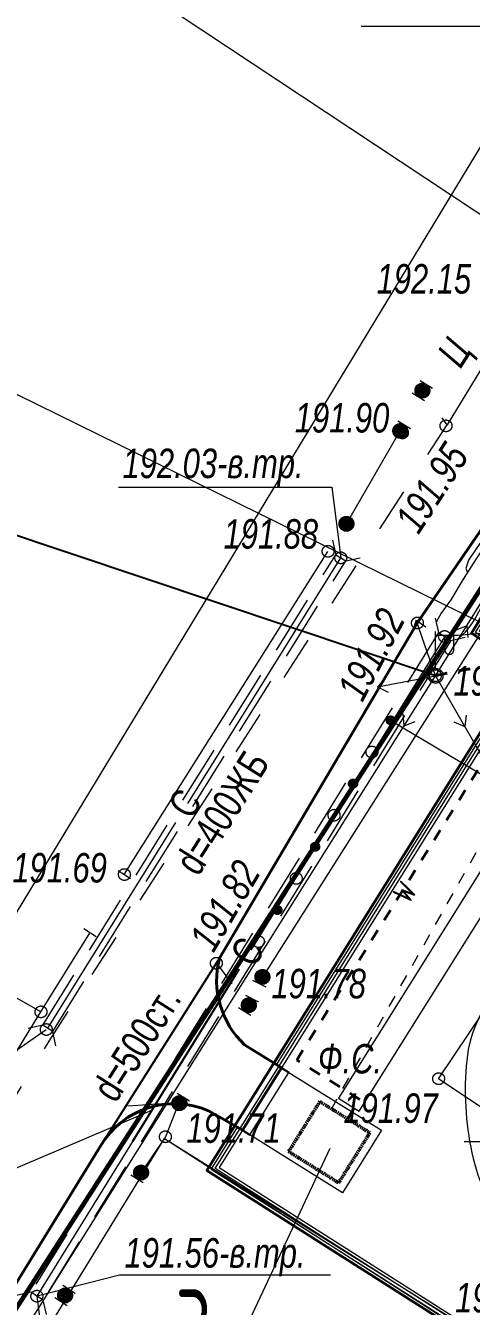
# Model space of a CAD drawing. Header units: millimetres. Extents: x -38151500 to -28914887, y -20564105 to -20349562.
# Drawn here: x -33931357 to -33916236, y -20512892 to -20469422 of the extents above; entities that cross this region are included whole.
import ezdxf
from ezdxf.xclip import XClip

# ---------------------------------------------------------------- set-up
doc = ezdxf.new("R2010")
doc.units = ezdxf.units.MM
doc.header["$MEASUREMENT"] = 0
doc.header["$XCLIPFRAME"] = 0
for name, pattern in [('NCAD_ISO03W100', [800, 400, -400]), ('ГОСТ 2.303 4', [70, 50, -20, 0, 0]), ('Новофедоровское_снт 28_07$0$l049', [3000, 2000, -1000]), ('Новофедоровское_снт 28_07$0$l189_2', [3000, 1500, -1500])]:
    doc.linetypes.add(name, pattern=pattern)
doc.layers.add('!!! ПОДОСНОВА', color=7, linetype='Continuous')
for name, color, linetype, lineweight in [('Новый_0-Жирная_Ном._пера__7', 7, 'Continuous', 25), ('Новый_0-Тонкая_Ном._пера__7', 7, 'Continuous', 25), ('Новый_0_Ном._пера__7', 7, 'Continuous', 25), ('Новый_ГП_Граница участка_Ном._пера__1', 1, 'Continuous', 40), ('Новый_ГП_Дороги_проезды_Ном._пера__251', 250, 'Continuous', 40), ('Новый_ГП_Здание сооружение_Ном._пера__22', 22, 'Continuous', 50), ('Новый_ГП_Ограждение_Ном._пера__152', 152, 'Continuous', 18), ('Новый_ГП_Сети_Г_ газопровод_Ном._пера__6', 6, 'Continuous', 60), ('Новый_ГП_Сети_канализация К1 бытовая_Ном._пера__16', 16, 'Continuous', 20), ('Новый_ГП_Сети_координаты_Ном._пера__250', 7, 'Continuous', 20), ('Новый_ГП_Сети_текст_Ном._пера__7', 7, 'Continuous', 25), ('Новый_ГП_Сети_электроснабжение_Ном._пера__1', 1, 'Continuous', 40), ('Новый_ГП_Текст_Ном._пера__250', 7, 'Continuous', 20), ('Новый_ГП_Тротуар_Дорожки_Ном._пера__24', 26, 'Continuous', 13), ('Чертеж_1_Новофедоровское_снт 28_07$0$tp_Дороги_Ном._пера__253', 252, 'Continuous', 18), ('Чертеж_1_Новофедоровское_снт 28_07$0$tp_отметки_новые_Ном._пера__253', 252, 'Continuous', 18), ('Чертеж_1_Новофедоровское_снт 28_07$0$tp_растительность_Ном._пера__253', 252, 'Continuous', 18), ('Чертеж_1_Новофедоровское_снт 28_07$0$tp_трубы под дорогой_Ном._пера__253', 252, 'Continuous', 18), ('Чертеж_1_Новофедоровское_снт 28_07$0$U_ТЕКСТ_БЕЛЫЙ_Ном._пера__253', 252, 'Continuous', 18), ('Чертеж_1_Новый_ГП_Топография_Ном._пера__253', 252, 'Continuous', 18), ('Чертеж_1_Новый_Новофедоровское_снт 28_07$0$SETKA_Ном._пера__253', 252, 'Continuous', 18), ('Чертеж_1_Новый_Новофедоровское_снт 28_07$0$tp_Дороги_Ном._пера__253', 252, 'Continuous', 18), ('Чертеж_1_Новый_Новофедоровское_снт 28_07$0$tp_Здания_Ном._пера__253', 252, 'Continuous', 18), ('Чертеж_1_Новый_Новофедоровское_снт 28_07$0$tp_канавы_Ном._пера__253', 252, 'Continuous', 18), ('Чертеж_1_Новый_Новофедоровское_снт 28_07$0$tp_Контур растит_Ном._пера__253', 252, 'Continuous', 18), ('Чертеж_1_Новый_Новофедоровское_снт 28_07$0$tp_ЛЭП нн_Ном._пера__253', 252, 'Continuous', 18), ('Чертеж_1_Новый_Новофедоровское_снт 28_07$0$tp_ЛЭП нн_Ном._пера__7', 7, 'Continuous', 18), ('Чертеж_1_Новый_Новофедоровское_снт 28_07$0$tp_Ограждения ДЕР_Ном._пера__253', 252, 'Continuous', 18), ('Чертеж_1_Новый_Новофедоровское_снт 28_07$0$tp_Ограждения мет_Ном._пера__253', 252, 'Continuous', 18), ('Чертеж_1_Новый_Новофедоровское_снт 28_07$0$tp_Ограждения рабица_Ном._пера__253', 252, 'Continuous', 18), ('Чертеж_1_Новый_Новофедоровское_снт 28_07$0$tp_Ограждения_Ном._пера__253', 252, 'Continuous', 18), ('Чертеж_1_Новый_Новофедоровское_снт 28_07$0$tp_Ограждения_Ном._пера__7', 7, 'Continuous', 18), ('Чертеж_1_Новый_Новофедоровское_снт 28_07$0$tp_отметки_новые_Ном._пера__253', 252, 'Continuous', 18), ('Чертеж_1_Новый_Новофедоровское_снт 28_07$0$tp_отметки_новые_Ном._пера__7', 7, 'Continuous', 18), ('Чертеж_1_Новый_Новофедоровское_снт 28_07$0$tp_растительность полоса кустов_Ном._пера__253', 252, 'Continuous', 18), ('Чертеж_1_Новый_Новофедоровское_снт 28_07$0$tp_рельеф_Ном._пера__253', 252, 'Continuous', 18), ('Чертеж_1_Новый_Новофедоровское_снт 28_07$0$tp_трубы под дорогой_Ном._пера__253', 252, 'Continuous', 18), ('Чертеж_1_Новый_Новофедоровское_снт 28_07$0$U_Водосток_Ном._пера__253', 252, 'Continuous', 18), ('Чертеж_1_Новый_Новофедоровское_снт 28_07$0$U_Газопровод_Ном._пера__253', 252, 'Continuous', 18)]:
    doc.layers.add(name, color=color, linetype=linetype, lineweight=lineweight)
doc.styles.add('РЎР“Р•РќР•Р\xa0РР\xa0_РЎРўРР›Р¬_1', font='arial.ttf', dxfattribs={"width": 0.75})
doc.styles.add('РЎР“Р•РќР•Р\xa0РР\xa0_РЎРўРР›Р¬_3', font='arial.ttf', dxfattribs={"width": 0.749999})
doc.styles.add('РЎР“Р•РќР•Р\xa0РР\xa0_РЎРўРР›Р¬_6', font='', dxfattribs={"width": 0.8})
doc.styles.get('РЎР“Р•РќР•Р\xa0РР\xa0_РЎРўРР›Р¬_6').set_extended_font_data('GOST_type_A')
doc.linetypes.add('lm334', pattern='A,0,[8,РіРµРЅРїРїР»Р°РЅ 2025_06_18 dima РІР°СЂРёР°РЅС‚ 21.Shx,S=3.769841,R=0,X=0,Y=0],-675,0', length=675)
doc.linetypes.add('МЕЖА', pattern='A,0,[7,РіРµРЅРїРїР»Р°РЅ 2025_06_18 dima РІР°СЂРёР°РЅС‚ 21.Shx,S=39.68254,R=0,X=0,Y=1.38778e-17],-5480,0', length=5480)
doc.linetypes.add('Новофедоровское_снт 28_07$0$l474_2o', pattern='A,0,[3,РіРµРЅРїРїР»Р°РЅ 2025_06_18 dima РІР°СЂРёР°РЅС‚ 21.Shx,S=31.746032,R=0,X=0,Y=0],-5000,0', length=5000)
doc.linetypes.add('Новофедоровское_снт 28_07$0$lm334', pattern='A,0,[4,РіРµРЅРїРїР»Р°РЅ 2025_06_18 dima РІР°СЂРёР°РЅС‚ 21.Shx,S=79.365079,R=0,X=0,Y=0],-11000,0', length=11000)
doc.linetypes.add('Новофедоровское_снт 28_07$0$З ДЕРЕВ', pattern='A,0,[2,РіРµРЅРїРїР»Р°РЅ 2025_06_18 dima РІР°СЂРёР°РЅС‚ 21.Shx,S=19.84127,R=0,X=0,Y=0.2],-2500,0', length=2500)
doc.linetypes.add('Новофедоровское_снт 28_07$0$ЗАБОР_СЕТКА', pattern='A,0,[1,РіРµРЅРїРїР»Р°РЅ 2025_06_18 dima РІР°СЂРёР°РЅС‚ 21.Shx,S=39.68254,R=0,X=0,Y=2.77556e-17],-5000,0', length=5000)
doc.linetypes.add('Новофедоровское_снт 28_07$0$МЕЖА', pattern='A,0,[5,РіРµРЅРїРїР»Р°РЅ 2025_06_18 dima РІР°СЂРёР°РЅС‚ 21.Shx,S=46.746032,R=0,X=0,Y=6.93889e-18],-6500,0', length=6500)

# ---------------------------------------------------------------- blocks, each defined once
blk = doc.blocks.new('Чертеж_4_1', base_point=(4185024, -7296))
at = {"layer": 'Чертеж_1_Новый_ГП_Топография_Ном._пера__253', "color": 252, "linetype": 'Новофедоровское_снт 28_07$0$МЕЖА', "lineweight": 18, "flags": 128}
for points in [[(-33937176, -20524360), (-33937136, -20524296), (-33926649, -20507196), (-33900479, -20524004), (-33888918, -20507967), (-33879002, -20495163), (-33880756, -20487946), (-33882761, -20480799), (-33888254, -20482761), (-33891109, -20481924), (-33905380, -20473145), (-33895431, -20456936), (-33903040, -20452238), (-33944071, -20519982)], [(-33906206, -20473796), (-33886806, -20485776), (-33884336, -20481776), (-33879896, -20493826), (-33889626, -20507436), (-33888766, -20507996), (-33900126, -20523486), (-33900456, -20524026), (-33900726, -20523856), (-33925206, -20508276), (-33914526, -20491166), (-33916236, -20490046)]]:
    blk.add_lwpolyline(points, close=True, dxfattribs=at)
at = {"layer": 'Чертеж_1_Новый_Новофедоровское_снт 28_07$0$SETKA_Ном._пера__253', "color": 252, "linetype": 'Continuous', "lineweight": 18, "flags": 128}
blk.add_lwpolyline([(-33916476, -20507296), (-33913476, -20507296)], dxfattribs=at)
at = {"layer": 'Чертеж_1_Новый_Новофедоровское_снт 28_07$0$tp_Дороги_Ном._пера__253', "color": 252, "linetype": 'Новофедоровское_снт 28_07$0$l189_2', "lineweight": 18, "flags": 128}
for points in [[(-33907806, -20476222), (-33908674, -20476352), (-33909303, -20476906), (-33918067, -20489694), (-33924884, -20501242), (-33923952, -20502487)], [(-33943185, -20524654), (-33942417, -20523174), (-33930559, -20503895), (-33917055, -20482967), (-33917827, -20481881)], [(-33926391, -20505994), (-33927984, -20506102), (-33938657, -20523450), (-33940422, -20526073)]]:
    blk.add_lwpolyline(points, dxfattribs=at)
at = {"layer": 'Чертеж_1_Новый_Новофедоровское_снт 28_07$0$tp_Дороги_Ном._пера__253', "color": 252, "linetype": 'Continuous', "lineweight": 18, "flags": 128}
blk.add_lwpolyline([(-33914648, -20479010), (-33917055, -20482967)], dxfattribs=at)
at = {"layer": 'Чертеж_1_Новый_Новофедоровское_снт 28_07$0$tp_Здания_Ном._пера__253', "color": 252, "linetype": 'Continuous', "lineweight": 18, "flags": 128}
blk.add_lwpolyline([(-33912433, -20508465), (-33917350, -20505167), (-33913102, -20498834), (-33908185, -20502132)], close=True, dxfattribs=at)
at = {"layer": 'Чертеж_1_Новый_Новофедоровское_снт 28_07$0$tp_канавы_Ном._пера__253', "color": 252, "linetype": 'Continuous', "lineweight": 18, "flags": 128}
for points in [[(-33910452, -20479414), (-33910755, -20479668), (-33910825, -20479747), (-33910879, -20479840), (-33910981, -20480032), (-33912252, -20481904), (-33913532, -20483771), (-33914810, -20485640), (-33916074, -20487519), (-33916509, -20488209), (-33916930, -20488910), (-33917114, -20489159), (-33917256, -20489366), (-33917432, -20489664)], [(-33916311, -20489849), (-33916218, -20489726), (-33916133, -20489596), (-33915981, -20489323), (-33915838, -20489049), (-33915687, -20488790), (-33914214, -20486527), (-33912749, -20484259), (-33911244, -20481899), (-33910802, -20481256), (-33910586, -20480932), (-33910391, -20480594), (-33910320, -20480438), (-33910260, -20480279), (-33910143, -20479958), (-33910033, -20479685)], [(-33916685, -20490234), (-33916544, -20490115), (-33916450, -20490014), (-33916311, -20489849)], [(-33930972, -20512546), (-33930899, -20513161), (-33930904, -20513250), (-33930936, -20513333), (-33930988, -20513411), (-33931053, -20513486), (-33931200, -20513632), (-33931268, -20513707), (-33931323, -20513787), (-33931737, -20514524), (-33932414, -20515688), (-33933111, -20516844), (-33934537, -20519139), (-33935963, -20521431), (-33936660, -20522583), (-33937337, -20523743), (-33937350, -20523779), (-33937352, -20523820), (-33937328, -20523899), (-33937272, -20523979), (-33937199, -20524037), (-33935338, -20525023)]]:
    blk.add_lwpolyline(points, dxfattribs=at)
at = {"layer": 'Чертеж_1_Новый_Новофедоровское_снт 28_07$0$tp_Контур растит_Ном._пера__253', "color": 252, "linetype": 'Continuous', "lineweight": 18, "flags": 128}
blk.add_lwpolyline([(-33918968, -20493004), (-33912837, -20496651), (-33911619, -20497569), (-33911621, -20498493), (-33912034, -20499551)], dxfattribs=at)
at = {"layer": 'Чертеж_1_Новый_Новофедоровское_снт 28_07$0$tp_ЛЭП нн_Ном._пера__253', "color": 252, "linetype": 'Continuous', "lineweight": 18, "flags": 128}
for points in [[(-33939176, -20525995), (-33938064, -20524332), (-33917451, -20491490), (-33892414, -20451362), (-33891205, -20449768)], [(-33919415, -20491867), (-33917451, -20491490), (-33918113, -20489603)], [(-33918113, -20489603), (-33918235, -20489984)], [(-33918113, -20489603), (-33917780, -20489824)], [(-33916392, -20489793), (-33916766, -20489936)], [(-33916392, -20489793), (-33916356, -20490191)], [(-33919415, -20491867), (-33919147, -20491569)], [(-33917451, -20491490), (-33913162, -20498923)], [(-33919415, -20491867), (-33919056, -20492044)], [(-33918514, -20493184), (-33918549, -20492785)], [(-33916451, -20493222), (-33916402, -20492825)], [(-33918514, -20493184), (-33918140, -20493042)], [(-33916451, -20493222), (-33916820, -20493067)]]:
    blk.add_lwpolyline(points, dxfattribs=at)
at = {"layer": 'Чертеж_1_Новый_Новофедоровское_снт 28_07$0$tp_ЛЭП нн_Ном._пера__7', "color": 7, "linetype": 'Continuous', "lineweight": 18}
for p, q in [((-33917451, -20491240), (-33917451, -20489990)), ((-33917451, -20490115), (-33916701, -20490115)), ((-33917139, -20490606), (-33917139, -20490115)), ((-33916829, -20490606), (-33916829, -20490115))]:
    blk.add_line(p, q, dxfattribs=at)
for radius in [250, 50]:
    blk.add_circle((-33917451, -20491490), radius, dxfattribs=at)
blk.add_arc((-33916984, -20490606), 155, 180, 0, dxfattribs=at)
at = {"layer": 'Чертеж_1_Новый_Новофедоровское_снт 28_07$0$tp_Ограждения ДЕР_Ном._пера__253', "color": 252, "linetype": 'Новофедоровское_снт 28_07$0$З ДЕРЕВ', "lineweight": 18, "flags": 128}
for points in [[(-33920474, -20486328), (-33918773, -20483395)], [(-33928009, -20498235), (-33921101, -20487269)], [(-33939737, -20517424), (-33930841, -20502895), (-33929173, -20500204)], [(-33926184, -20506038), (-33926611, -20507141), (-33927441, -20508350)]]:
    blk.add_lwpolyline(points, dxfattribs=at)
at = {"layer": 'Чертеж_1_Новый_Новофедоровское_снт 28_07$0$tp_Ограждения мет_Ном._пера__253', "color": 252, "linetype": 'Новофедоровское_снт 28_07$0$l474_2o', "lineweight": 18, "flags": 128}
blk.add_lwpolyline([(-33930841, -20502895), (-33933128, -20501602)], dxfattribs=at)
at = {"layer": 'Чертеж_1_Новый_Новофедоровское_снт 28_07$0$tp_Ограждения рабица_Ном._пера__253', "color": 252, "linetype": 'Новофедоровское_снт 28_07$0$ЗАБОР_СЕТКА', "lineweight": 18, "flags": 128}
for points in [[(-33909860, -20480471), (-33923191, -20501499)], [(-33926649, -20507196), (-33916986, -20513241), (-33911918, -20516413), (-33908778, -20519049), (-33907773, -20518387)]]:
    blk.add_lwpolyline(points, dxfattribs=at)
at = {"layer": 'Чертеж_1_Новый_Новофедоровское_снт 28_07$0$tp_Ограждения_Ном._пера__253', "color": 252, "linetype": 'Continuous', "lineweight": 18, "flags": 128}
for points in [[(-33917978, -20481465), (-33917555, -20481731)], [(-33918247, -20481885), (-33917824, -20482151)], [(-33918727, -20482834), (-33918304, -20483100)], [(-33928220, -20498102), (-33927797, -20498368)], [(-33929384, -20500071), (-33928961, -20500337)], [(-33923661, -20501819), (-33923214, -20502043)], [(-33923901, -20502333), (-33923454, -20502557)], [(-33924135, -20502744), (-33923712, -20503010)], [(-33926222, -20505651), (-33925799, -20505917)], [(-33927790, -20508425), (-33927366, -20508691)], [(-33930098, -20512175), (-33929675, -20512441)], [(-33930367, -20512595), (-33929944, -20512861)]]:
    blk.add_lwpolyline(points, dxfattribs=at)
at = {"layer": 'Чертеж_1_Новый_Новофедоровское_снт 28_07$0$tp_Ограждения_Ном._пера__7', "color": 7, "linetype": 'Continuous', "lineweight": 18}
for p, q in [((-33918069, -20481628), (-33917728, -20481628)), ((-33918030, -20481598), (-33917767, -20481598)), ((-33917959, -20481568), (-33917839, -20481568)), ((-33918147, -20481808), (-33917648, -20481808)), ((-33918146, -20481838), (-33917651, -20481838)), ((-33918145, -20481778), (-33917651, -20481778)), ((-33918141, -20481868), (-33917655, -20481868)), ((-33918140, -20481748), (-33917657, -20481748)), ((-33918131, -20481898), (-33917664, -20481898)), ((-33918129, -20481718), (-33917666, -20481718)), ((-33918117, -20481928), (-33917679, -20481928)), ((-33918115, -20481688), (-33917680, -20481688)), ((-33918099, -20481958), (-33917698, -20481958)), ((-33918096, -20481658), (-33917701, -20481658)), ((-33918073, -20481988), (-33917724, -20481988)), ((-33918036, -20482018), (-33917761, -20482018)), ((-33917972, -20482048), (-33917822, -20482048)), ((-33918708, -20482937), (-33918588, -20482937)), ((-33918896, -20483177), (-33918397, -20483177)), ((-33918895, -20483207), (-33918400, -20483207)), ((-33918894, -20483147), (-33918400, -20483147)), ((-33918890, -20483237), (-33918404, -20483237)), ((-33918889, -20483117), (-33918406, -20483117)), ((-33918880, -20483267), (-33918413, -20483267)), ((-33918878, -20483087), (-33918415, -20483087)), ((-33918866, -20483297), (-33918428, -20483297)), ((-33918864, -20483057), (-33918429, -20483057)), ((-33918848, -20483327), (-33918447, -20483327)), ((-33918845, -20483027), (-33918450, -20483027)), ((-33918822, -20483357), (-33918473, -20483357)), ((-33918818, -20482997), (-33918477, -20482997)), ((-33918779, -20482967), (-33918516, -20482967)), ((-33918785, -20483387), (-33918510, -20483387)), ((-33918721, -20483417), (-33918571, -20483417)), ((-33920723, -20486328), (-33920224, -20486328)), ((-33920722, -20486358), (-33920227, -20486358)), ((-33920721, -20486298), (-33920227, -20486298)), ((-33920717, -20486388), (-33920231, -20486388)), ((-33920716, -20486268), (-33920233, -20486268)), ((-33920707, -20486418), (-33920240, -20486418)), ((-33920705, -20486238), (-33920242, -20486238)), ((-33920691, -20486208), (-33920256, -20486208)), ((-33920672, -20486178), (-33920277, -20486178)), ((-33920645, -20486148), (-33920304, -20486148)), ((-33920606, -20486118), (-33920343, -20486118)), ((-33920535, -20486088), (-33920415, -20486088)), ((-33920693, -20486448), (-33920255, -20486448)), ((-33920675, -20486478), (-33920274, -20486478)), ((-33920649, -20486508), (-33920300, -20486508)), ((-33920612, -20486538), (-33920337, -20486538)), ((-33920548, -20486568), (-33920398, -20486568)), ((-33923556, -20501618), (-33923093, -20501618)), ((-33923542, -20501588), (-33923107, -20501588)), ((-33923523, -20501558), (-33923128, -20501558)), ((-33923496, -20501528), (-33923155, -20501528)), ((-33923457, -20501498), (-33923194, -20501498)), ((-33923386, -20501468), (-33923266, -20501468)), ((-33923574, -20501708), (-33923075, -20501708)), ((-33923573, -20501738), (-33923078, -20501738)), ((-33923572, -20501678), (-33923078, -20501678)), ((-33923568, -20501768), (-33923082, -20501768)), ((-33923567, -20501648), (-33923084, -20501648)), ((-33923558, -20501798), (-33923091, -20501798)), ((-33923544, -20501828), (-33923106, -20501828)), ((-33923526, -20501858), (-33923125, -20501858)), ((-33923500, -20501888), (-33923151, -20501888)), ((-33923463, -20501918), (-33923188, -20501918)), ((-33923399, -20501948), (-33923249, -20501948)), ((-33923957, -20502487), (-33923616, -20502487)), ((-33923918, -20502457), (-33923655, -20502457)), ((-33923847, -20502427), (-33923727, -20502427)), ((-33924035, -20502667), (-33923536, -20502667)), ((-33924034, -20502697), (-33923539, -20502697)), ((-33924033, -20502637), (-33923539, -20502637)), ((-33924029, -20502727), (-33923543, -20502727)), ((-33924028, -20502607), (-33923545, -20502607)), ((-33924019, -20502757), (-33923552, -20502757)), ((-33924017, -20502577), (-33923554, -20502577)), ((-33924005, -20502787), (-33923567, -20502787)), ((-33924003, -20502547), (-33923568, -20502547)), ((-33923987, -20502817), (-33923586, -20502817)), ((-33923984, -20502517), (-33923589, -20502517)), ((-33923961, -20502847), (-33923612, -20502847)), ((-33923924, -20502877), (-33923649, -20502877)), ((-33923860, -20502907), (-33923710, -20502907)), ((-33926389, -20505964), (-33925895, -20505964)), ((-33926384, -20505934), (-33925901, -20505934)), ((-33926373, -20505904), (-33925910, -20505904)), ((-33926359, -20505874), (-33925924, -20505874)), ((-33926340, -20505844), (-33925945, -20505844)), ((-33926313, -20505814), (-33925972, -20505814)), ((-33926274, -20505784), (-33926011, -20505784)), ((-33926203, -20505754), (-33926083, -20505754)), ((-33926391, -20505994), (-33925892, -20505994)), ((-33926390, -20506024), (-33925895, -20506024)), ((-33926385, -20506054), (-33925899, -20506054)), ((-33926375, -20506084), (-33925908, -20506084)), ((-33926361, -20506114), (-33925923, -20506114)), ((-33926343, -20506144), (-33925942, -20506144)), ((-33926317, -20506174), (-33925968, -20506174)), ((-33926280, -20506204), (-33926005, -20506204)), ((-33926216, -20506234), (-33926066, -20506234)), ((-33927572, -20508138), (-33927309, -20508138)), ((-33927501, -20508108), (-33927381, -20508108)), ((-33927689, -20508348), (-33927190, -20508348)), ((-33927688, -20508378), (-33927193, -20508378)), ((-33927687, -20508318), (-33927193, -20508318)), ((-33927683, -20508408), (-33927197, -20508408)), ((-33927682, -20508288), (-33927199, -20508288)), ((-33927673, -20508438), (-33927206, -20508438)), ((-33927671, -20508258), (-33927208, -20508258)), ((-33927659, -20508468), (-33927221, -20508468)), ((-33927657, -20508228), (-33927222, -20508228)), ((-33927641, -20508498), (-33927240, -20508498)), ((-33927638, -20508198), (-33927243, -20508198)), ((-33927615, -20508528), (-33927266, -20508528)), ((-33927611, -20508168), (-33927270, -20508168)), ((-33927578, -20508558), (-33927303, -20508558)), ((-33927514, -20508588), (-33927364, -20508588)), ((-33930265, -20512488), (-33929771, -20512488)), ((-33930260, -20512458), (-33929777, -20512458)), ((-33930249, -20512428), (-33929786, -20512428)), ((-33930235, -20512398), (-33929800, -20512398)), ((-33930216, -20512368), (-33929821, -20512368)), ((-33930189, -20512338), (-33929848, -20512338)), ((-33930150, -20512308), (-33929887, -20512308)), ((-33930079, -20512278), (-33929959, -20512278)), ((-33930267, -20512518), (-33929768, -20512518)), ((-33930266, -20512548), (-33929771, -20512548)), ((-33930261, -20512578), (-33929775, -20512578)), ((-33930251, -20512608), (-33929784, -20512608)), ((-33930237, -20512638), (-33929799, -20512638)), ((-33930219, -20512668), (-33929818, -20512668)), ((-33930193, -20512698), (-33929844, -20512698)), ((-33930156, -20512728), (-33929881, -20512728)), ((-33930092, -20512758), (-33929942, -20512758))]:
    blk.add_line(p, q, dxfattribs=at)
for centre in [(-33917898, -20481810), (-33918647, -20483179), (-33920474, -20486330), (-33923325, -20501710), (-33923786, -20502669), (-33926142, -20505996), (-33927440, -20508350), (-33930018, -20512520)]:
    blk.add_circle(centre, 250, dxfattribs=at)
at = {"layer": 'Чертеж_1_Новый_Новофедоровское_снт 28_07$0$tp_отметки_новые_Ном._пера__253', "color": 252, "linetype": 'Continuous', "lineweight": 18, "flags": 128}
for points in [[(-33919971, -20469437), (-33912730, -20469437), (-33911754, -20473123)], [(-33928207, -20485088), (-33920966, -20485088), (-33920666, -20487486)], [(-33905049, -20489754), (-33912209, -20489754), (-33917139, -20490156)], [(-33940821, -20505517), (-33933580, -20505517), (-33930656, -20503496)], [(-33921010, -20511836), (-33928169, -20511836), (-33930971, -20512550)]]:
    blk.add_lwpolyline(points, dxfattribs=at)
at = {"layer": 'Чертеж_1_Новый_Новофедоровское_снт 28_07$0$tp_отметки_новые_Ном._пера__7', "color": 7, "linetype": 'Continuous', "lineweight": 18}
for centre in [(-33917096, -20483006), (-33918576, -20483246), (-33921096, -20487266), (-33920666, -20487486), (-33918066, -20489696), (-33917146, -20490156), (-33917456, -20491486), (-33928006, -20498236), (-33924886, -20501246), (-33923326, -20501706), (-33930836, -20502896), (-33930656, -20503496), (-33917346, -20505166), (-33926616, -20507136), (-33930976, -20512546)]:
    blk.add_circle(centre, 200, dxfattribs=at)
at = {"layer": 'Чертеж_1_Новый_Новофедоровское_снт 28_07$0$tp_растительность полоса кустов_Ном._пера__253', "color": 252, "linetype": 'Continuous', "lineweight": 18, "flags": 128}
for points in [[(-33919045, -20492876), (-33919117, -20492997)], [(-33918999, -20492857), (-33919112, -20493045)], [(-33918962, -20492854), (-33919097, -20493079)], [(-33918930, -20492859), (-33919078, -20493106)], [(-33918902, -20492870), (-33919055, -20493125)], [(-33918876, -20492886), (-33919029, -20493140)], [(-33918854, -20492907), (-33919000, -20493150)], [(-33918836, -20492934), (-33918967, -20493154)], [(-33918822, -20492970), (-33918928, -20493148)], [(-33918819, -20493024), (-33918880, -20493125)], [(-33920329, -20495021), (-33920401, -20495142)], [(-33920283, -20495003), (-33920395, -20495191)], [(-33920246, -20494999), (-33920381, -20495225)], [(-33920214, -20495004), (-33920362, -20495251)], [(-33920185, -20495015), (-33920338, -20495271)], [(-33920160, -20495031), (-33920312, -20495286)], [(-33920137, -20495052), (-33920283, -20495296)], [(-33920119, -20495080), (-33920250, -20495299)], [(-33920105, -20495115), (-33920212, -20495293)], [(-33920103, -20495170), (-33920163, -20495270)], [(-33921612, -20497166), (-33921685, -20497287)], [(-33921567, -20497148), (-33921679, -20497336)], [(-33921529, -20497145), (-33921664, -20497370)], [(-33921498, -20497150), (-33921645, -20497396)], [(-33921469, -20497160), (-33921622, -20497416)], [(-33921444, -20497176), (-33921596, -20497431)], [(-33921421, -20497197), (-33921567, -20497441)], [(-33921403, -20497225), (-33921534, -20497444)], [(-33921389, -20497261), (-33921496, -20497439)], [(-33921387, -20497315), (-33921447, -20497415)], [(-33922896, -20499311), (-33922968, -20499432)], [(-33922850, -20499293), (-33922963, -20499481)], [(-33922813, -20499290), (-33922948, -20499515)], [(-33922781, -20499295), (-33922929, -20499542)], [(-33922753, -20499306), (-33922906, -20499561)], [(-33922727, -20499321), (-33922880, -20499576)], [(-33922705, -20499342), (-33922851, -20499586)], [(-33922686, -20499370), (-33922818, -20499590)], [(-33922673, -20499406), (-33922779, -20499584)], [(-33922670, -20499460), (-33922730, -20499561)]]:
    blk.add_lwpolyline(points, dxfattribs=at)
at = {"layer": 'Чертеж_1_Новый_Новофедоровское_снт 28_07$0$tp_растительность полоса кустов_Ном._пера__253', "color": 252, "linetype": 'Continuous', "lineweight": 18}
for centre, radius in [((-33918968, -20493004), 150), ((-33919610, -20494076), 200), ((-33920252, -20495149), 150), ((-33920893, -20496222), 200), ((-33921535, -20497294), 150), ((-33922177, -20498367), 200), ((-33922819, -20499440), 150), ((-33923461, -20500512), 200)]:
    blk.add_circle(centre, radius, dxfattribs=at)
at = {"layer": 'Чертеж_1_Новый_Новофедоровское_снт 28_07$0$tp_рельеф_Ном._пера__253', "color": 252, "linetype": 'Continuous', "lineweight": 18, "flags": 128}
blk.add_lwpolyline([(-33915263, -20485602), (-33915263, -20485603), (-33915329, -20485913), (-33915430, -20486152), (-33915577, -20486443), (-33915787, -20486775), (-33916079, -20487176), (-33916331, -20487563), (-33916424, -20487852), (-33916371, -20487985)], dxfattribs=at)
at = {"layer": 'Чертеж_1_Новый_Новофедоровское_снт 28_07$0$tp_трубы под дорогой_Ном._пера__253', "color": 252, "linetype": 'Continuous', "lineweight": 18, "flags": 128}
for points in [[(-33920945, -20486891), (-33920836, -20487379), (-33920496, -20487591), (-33920008, -20487481)], [(-33917461, -20489534), (-33917351, -20490021), (-33916929, -20490289), (-33916441, -20490180)], [(-33930330, -20504048), (-33930439, -20503561), (-33930779, -20503349), (-33931267, -20503459)], [(-33930653, -20513170), (-33930762, -20512682), (-33931185, -20512414), (-33931672, -20512524)]]:
    blk.add_lwpolyline(points, dxfattribs=at)
at = {"layer": 'Чертеж_1_Новый_Новофедоровское_снт 28_07$0$tp_трубы под дорогой_Ном._пера__253', "color": 252, "linetype": 'Новофедоровское_снт 28_07$0$l049', "lineweight": 18, "flags": 128}
for points in [[(-33930779, -20503349), (-33920836, -20487379)], [(-33930439, -20503561), (-33920496, -20487591)], [(-33917351, -20490021), (-33931185, -20512414)], [(-33916929, -20490289), (-33930762, -20512682)]]:
    blk.add_lwpolyline(points, dxfattribs=at)
at = {"layer": 'Чертеж_1_Новый_Новофедоровское_снт 28_07$0$U_Водосток_Ном._пера__253', "color": 252, "linetype": 'Continuous', "lineweight": 18, "flags": 128}
for points in [[(-33925859, -20495826), (-33920666, -20487485)], [(-33917142, -20490158), (-33923715, -20500798)], [(-33930609, -20503455), (-33926259, -20496469)], [(-33924117, -20501449), (-33930972, -20512546)]]:
    blk.add_lwpolyline(points, dxfattribs=at)
at = {"layer": 'Чертеж_1_Новый_Новофедоровское_снт 28_07$0$U_Газопровод_Ном._пера__253', "color": 252, "linetype": 'Новофедоровское_снт 28_07$0$lm334', "lineweight": 18, "flags": 128}
blk.add_lwpolyline([(-33938494, -20523523), (-33916046, -20488740), (-33895495, -20456897), (-33887378, -20444319), (-33887659, -20444465), (-33885329, -20443258), (-33880098, -20444879)], dxfattribs=at)
at = {"layer": 'Чертеж_1_Новофедоровское_снт 28_07$0$tp_Дороги_Ном._пера__253', "color": 252, "linetype": 'Continuous', "lineweight": 18, "insert": (-33916359, -20481252), "char_height": 1000, "attachment_point": 7, "rotation": 57.3407, "style": 'РЎР“Р•РќР•Р\xa0РР\xa0_РЎРўРР›Р¬_1'}
blk.add_mtext('\\A1;{\\pql;\\fArial|b0|i1|c204|p0;\\W0.750000;Ц}', dxfattribs=at)
at = {"layer": 'Чертеж_1_Новофедоровское_снт 28_07$0$tp_отметки_новые_Ном._пера__253', "color": 252, "linetype": 'Continuous', "lineweight": 18, "char_height": 1000, "attachment_point": 7, "style": 'РЎР“Р•РќР•Р\xa0РР\xa0_РЎРўРР›Р¬_1'}
for s, insert in [('\\A1;{\\pql;\\fArial|b0|i1|c204|p0;\\W0.750000;192.15}', (-33919448, -20478530)), ('\\A1;{\\pql;\\fArial|b0|i1|c204|p0;\\W0.750000;191.90}', (-33922225, -20483246)), ('\\A1;{\\pql;\\fArial|b0|i1|c204|p0;\\W0.750000;192.03-в.тр.}', (-33928068, -20485081)), ('\\A1;{\\pql;\\fArial|b0|i1|c204|p0;\\W0.750000;191.88}', (-33924641, -20487188)), ('\\A1;{\\pql;\\fArial|b0|i1|c204|p0;\\W0.750000;191.95}', (-33916843, -20492177)), ('\\A1;{\\pql;\\fArial|b0|i1|c204|p0;\\W0.750000;191.69}', (-33931806, -20498519)), ('\\A1;{\\pql;\\fArial|b0|i1|c204|p0;\\W0.750000;191.78}', (-33923017, -20502451)), ('\\A1;{\\pql;\\fArial|b0|i1|c204|p0;\\W0.750000;191.97}', (-33920578, -20506677)), ('\\A1;{\\pql;\\fArial|b0|i1|c204|p0;\\W0.750000;191.71}', (-33925905, -20507355)), ('\\A1;{\\pql;\\fArial|b0|i1|c204|p0;\\W0.750000;191.56-в.тр.}', (-33928001, -20511878)), ('\\A1;{\\pql;\\fArial|b0|i1|c204|p0;\\W0.750000;191.82}', (-33916787, -20513111))]:
    blk.add_mtext(s, dxfattribs=dict(at, insert=insert))
for s, insert, rotation in [('\\A1;{\\pql;\\fArial|b0|i1|c204|p0;\\W0.750000;191.95}', (-33918018, -20486731), 57.1691), ('\\A1;{\\pql;\\fArial|b0|i1|c204|p0;\\W0.750000;191.92}', (-33919917, -20492419), 62.5765), ('\\A1;{\\pql;\\fArial|b0|i1|c204|p0;\\W0.750000;191.82}', (-33924972, -20500929), 59.4459)]:
    blk.add_mtext(s, dxfattribs=dict(at, insert=insert, rotation=rotation))
at = {"layer": 'Чертеж_1_Новофедоровское_снт 28_07$0$tp_растительность_Ном._пера__253', "color": 252, "linetype": 'Continuous', "lineweight": 18, "insert": (-33921438, -20505000), "char_height": 1000, "attachment_point": 7, "style": 'РЎР“Р•РќР•Р\xa0РР\xa0_РЎРўРР›Р¬_1'}
blk.add_mtext('\\A1;{\\pql;\\fArial|b0|i1|c204|p0;\\W0.750000;Ф.С.}', dxfattribs=at)
at = {"layer": 'Чертеж_1_Новофедоровское_снт 28_07$0$tp_трубы под дорогой_Ном._пера__253', "color": 252, "linetype": 'Continuous', "lineweight": 18, "char_height": 1000, "attachment_point": 7, "rotation": 57.6886, "style": 'РЎР“Р•РќР•Р\xa0РР\xa0_РЎРўРР›Р¬_3'}
for s, insert in [('\\A1;{\\pql;\\fArial|b0|i0|c204|p0;\\W0.749999;d=400ЖБ}', (-33925490, -20498339)), ('\\A1;{\\pql;\\fArial|b0|i0|c204|p0;\\W0.749999;d=500ст.}', (-33928291, -20506036))]:
    blk.add_mtext(s, dxfattribs=dict(at, insert=insert))
at = {"layer": 'Чертеж_1_Новофедоровское_снт 28_07$0$U_ТЕКСТ_БЕЛЫЙ_Ном._пера__253', "color": 252, "linetype": 'Continuous', "lineweight": 18, "char_height": 1000, "attachment_point": 7, "rotation": 57.6886, "style": 'РЎР“Р•РќР•Р\xa0РР\xa0_РЎРўРР›Р¬_3'}
for insert in [(-33925720, -20496415), (-33923608, -20501445)]:
    blk.add_mtext('\\A1;{\\pql;\\fArial|b0|i0|c204|p0;\\W0.749999;С}', dxfattribs=dict(at, insert=insert))

msp = doc.modelspace()

# ---------------------------------------------------------------- linework, layer by layer
at = {"layer": 'Новый_0-Жирная_Ном._пера__7', "color": 7, "linetype": 'Continuous', "lineweight": 25}
msp.add_line((-33927722.57, -20507285.77), (-33924116.87, -20501448.85), dxfattribs=at)
at = {"layer": 'Новый_0-Тонкая_Ном._пера__7', "color": 7, "linetype": 'Continuous', "lineweight": 25}
msp.add_lwpolyline([(-33924784.43, -20501073.26), (-33928804.13, -20507434.65, -0.38024235), (-33925157.84, -20506255.73), (-33924003.56, -20506916.11), (-33922678.75, -20504796.19), (-33923929.35, -20504017.6, -0.27176199)], format="xyb", close=True, dxfattribs=at)
at = {"layer": 'Новый_0_Ном._пера__7', "color": 7, "linetype": 'Continuous', "lineweight": 25}
for p, q in [((-33922678.75, -20504796.19), (-33922425.43, -20504954.42)), ((-33924003.56, -20506916.11), (-33923749.24, -20507074.96))]:
    msp.add_line(p, q, dxfattribs=at)
at = {"layer": 'Новый_ГП_Граница участка_Ном._пера__1', "color": 1, "linetype": 'МЕЖА', "lineweight": 40}
msp.add_lwpolyline([(-33906205.91, -20473795.8), (-33886805.91, -20485775.8), (-33884335.91, -20481775.8), (-33879895.91, -20493825.8), (-33889625.91, -20507435.8), (-33888765.91, -20507995.8), (-33900125.91, -20523485.8), (-33900455.91, -20524025.8), (-33900725.91, -20523855.8), (-33925205.91, -20508275.8), (-33914525.91, -20491165.8), (-33916235.91, -20490045.8)], close=True, dxfattribs=at)
at = {"layer": 'Новый_ГП_Дороги_проезды_Ном._пера__251', "color": 250, "linetype": 'Continuous', "lineweight": 40}
msp.add_lwpolyline([(-33911323.39, -20482086.82), (-33911425.9, -20482022.16, 0.37219081), (-33912915.35, -20482176.89), (-33918038.45, -20489652.27), (-33924784.47, -20501073.43, 0.27174644), (-33923929.35, -20504017.6), (-33922931.35, -20504631.81), (-33922679.87, -20504795.49), (-33924003.56, -20506916.11), (-33924173.16, -20506810.13), (-33925157.84, -20506255.73, 0.38024235), (-33928804.13, -20507434.65), (-33938643.48, -20523427.97)], format="xyb", dxfattribs=at)
at = {"layer": 'Новый_ГП_Здание сооружение_Ном._пера__22', "color": 22, "linetype": 'ГОСТ 2.303 4', "lineweight": 50}
msp.add_lwpolyline([(-33922435.11, -20507638.56), (-33921376.36, -20505941.79), (-33919679.79, -20507000.28), (-33920738.17, -20508697.05)], close=True, dxfattribs=at)
at = {"layer": 'Новый_ГП_Ограждение_Ном._пера__152', "color": 152, "linetype": 'Continuous', "lineweight": 18}
for points in [[(-33924003.56, -20506916.11), (-33924793.95, -20508182.38), (-33900553.39, -20523609.99), (-33900375.31, -20523318.57), (-33889195.39, -20508074.13), (-33890052.19, -20507516.22), (-33880232.32, -20493780.51), (-33884404.38, -20482457.67), (-33886708.28, -20486188.68), (-33906108.23, -20474208.71), (-33908442.42, -20477990.43), (-33908611.63, -20477883.78), (-33906173.35, -20473933.43), (-33886773.37, -20485913.42), (-33884358.74, -20482003.09), (-33880008.05, -20493810.7), (-33889768, -20507462.6), (-33888909.07, -20508021.91), (-33900209.04, -20523430.06), (-33900488.95, -20523888.08), (-33925068.59, -20508244.66), (-33924173.16, -20506810.13), (-33924003.69, -20506916.03)], [(-33922679.82, -20504795.4), (-33922849.48, -20504689.5), (-33914389.28, -20491135.75), (-33916099.69, -20490015.48), (-33913482.99, -20485776.07), (-33913313.34, -20485881.99), (-33915827.23, -20489954.85), (-33914116, -20491075.66), (-33922679.87, -20504795.49)]]:
    msp.add_lwpolyline(points, dxfattribs=at)
msp.add_lwpolyline([(-33906140.79, -20474071.07), (-33886740.82, -20486051.05), (-33884381.56, -20482230.38), (-33880120.18, -20493795.6), (-33889910.1, -20507489.41), (-33889052.23, -20508048.02), (-33900292.17, -20523374.32), (-33900521.17, -20523749.03), (-33924931.27, -20508213.52), (-33914252.64, -20491105.7), (-33915963.46, -20489985.17)], close=True, dxfattribs=at)
at = {"layer": 'Новый_ГП_Сети_Г_ газопровод_Ном._пера__6', "color": 6, "linetype": 'lm334', "lineweight": 60, "flags": 128}
msp.add_lwpolyline([(-33938493.66, -20523523.1), (-33916046, -20488740.48), (-33895495.03, -20456896.77), (-33887377.62, -20444318.86), (-33887659.31, -20444464.71), (-33885329.23, -20443258.23), (-33880098.07, -20444879.15)], dxfattribs=at)
at = {"layer": 'Новый_ГП_Сети_канализация К1 бытовая_Ном._пера__16', "color": 16, "linetype": 'NCAD_ISO03W100', "lineweight": 20}
msp.add_lwpolyline([(-33920984.25, -20506196.73), (-33912593.34, -20491318.59), (-33908582.85, -20490884.13)], dxfattribs=at)
at = {"layer": 'Новый_ГП_Сети_координаты_Ном._пера__250', "color": 7, "linetype": 'Continuous', "lineweight": 20}
msp.add_line((-33948400.64, -20473691.78), (-33912593.34, -20491318.59), dxfattribs=at)
at = {"layer": 'Новый_ГП_Сети_текст_Ном._пера__7', "color": 7, "linetype": 'Continuous', "lineweight": 25}
msp.add_line((-33917450.91, -20491489.8), (-33945716.16, -20482044.14), dxfattribs=at)
at = {"layer": 'Новый_ГП_Сети_электроснабжение_Ном._пера__1', "color": 1, "linetype": 'NCAD_ISO03W100', "lineweight": 40}
for points in [[(-33917451.92, -20491483.84), (-33913529.6, -20490697.08), (-33909789.47, -20489938.87), (-33902711.68, -20478619.09), (-33894885.05, -20483486.13), (-33895701.14, -20484792.15)], [(-33920435.88, -20506528.55), (-33920022.49, -20505866.66), (-33922160.4, -20504530.33), (-33913529.6, -20490697.08)]]:
    msp.add_lwpolyline(points, dxfattribs=at)
at = {"layer": 'Новый_ГП_Текст_Ном._пера__250', "color": 7, "linetype": 'Continuous', "lineweight": 20}
for p, q in [((-33909764.42, -20479928.69), (-33943210.88, -20457749.72)), ((-33927081.56, -20506248.09), (-33942714.13, -20512876.85)), ((-33921031.9, -20507533.19), (-33924766.58, -20515488.9))]:
    msp.add_line(p, q, dxfattribs=at)
at = {"layer": 'Новый_ГП_Тротуар_Дорожки_Ном._пера__24', "color": 26, "linetype": 'Continuous', "lineweight": 13}
for points in [[(-33914694.54, -20496154.75), (-33920741.24, -20505830.08), (-33920040.07, -20506269.89), (-33913982.84, -20496601.13)], [(-33923749.24, -20507074.96), (-33922425.43, -20504954.42), (-33919288.63, -20506914.79), (-33920613.24, -20509034.61)]]:
    msp.add_lwpolyline(points, close=True, dxfattribs=at)
msp.add_lwpolyline([(-33894199.22, -20509216.37, -0.32180124), (-33898155.45, -20511595.41, -0.01377077), (-33900642.13, -20511552.93, 0.25527026), (-33905727.91, -20513823.85, -0.34324386), (-33910591.45, -20514494.9, -0.17120311), (-33915361.92, -20507666.93, -0.07785365), (-33915572.1, -20504795.9, -0.26369996), (-33913705.75, -20501884.26, -0.00400279), (-33911674.11, -20501158.6, 0.31752829), (-33910259.69, -20499239.8, -0.01342512), (-33910319.83, -20498783.32), (-33911221.83, -20498219.62, 0.00869833), (-33911101.92, -20499278.51, -0.30621343), (-33911943.86, -20500363.06, 0.00411393), (-33914044.8, -20501113.88, 0.26660493), (-33916410.18, -20504738.16, 0.07801415), (-33916176.04, -20507874.55, 0.17230908), (-33911048.44, -20515200.77, 0.34890477), (-33905087.79, -20514370.09, -0.2585313), (-33900695.05, -20512391.41, 0.01365443), (-33898183.54, -20512435.74, 0.31986094), (-33893392.77, -20509467.48), (-33894196.13, -20508965.42)], format="xyb", close=True, dxfattribs=at)

# ---------------------------------------------------------------- block references
at = {"layer": '!!! ПОДОСНОВА', "color": 252, "linetype": 'Continuous', "lineweight": 40}
ref = msp.add_blockref('Чертеж_4_1', (4185024.09, -7295.8), dxfattribs=at)
XClip(ref).set_block_clipping_path([(-33971749.8431524113, -20426134.2498699203), (-33971749.8431524113, -20517391.6082299612), (-33949169.2735030428, -20517391.6082299612), (-33943776.1358186975, -20528511.4797440507), (-33858410.272188969, -20528511.4797440507), (-33858410.272188969, -20426017.5390227698)])

# ---------------------------------------------------------------- texts
at = {"layer": 'Новый_ГП_Сети_текст_Ном._пера__7', "color": 7, "linetype": 'Continuous', "lineweight": 25, "insert": (-33919189.77, -20498694.14), "char_height": 1000, "attachment_point": 1, "rotation": 55.014756, "style": 'РЎР“Р•РќР•Р\xa0РР\xa0_РЎРўРР›Р¬_6'}
msp.add_mtext('\\A1;{\\pql;\\fGOST_type_A|b0|i0|c0|p0;\\W0.800000;w}', dxfattribs=at)
at = {"layer": 'Новый_ГП_Текст_Ном._пера__250', "color": 7, "linetype": 'Continuous', "lineweight": 20, "insert": (-33925659.44, -20512321.32), "char_height": 2750, "attachment_point": 2, "style": 'РЎР“Р•РќР•Р\xa0РР\xa0_РЎРўРР›Р¬_6'}
msp.add_mtext('\\A1;{\\pqc;\\fGOST_type_A|b0|i0|c0|p0;\\W0.800000;3}', dxfattribs=at)

doc.saveas('drawing.dxf')
